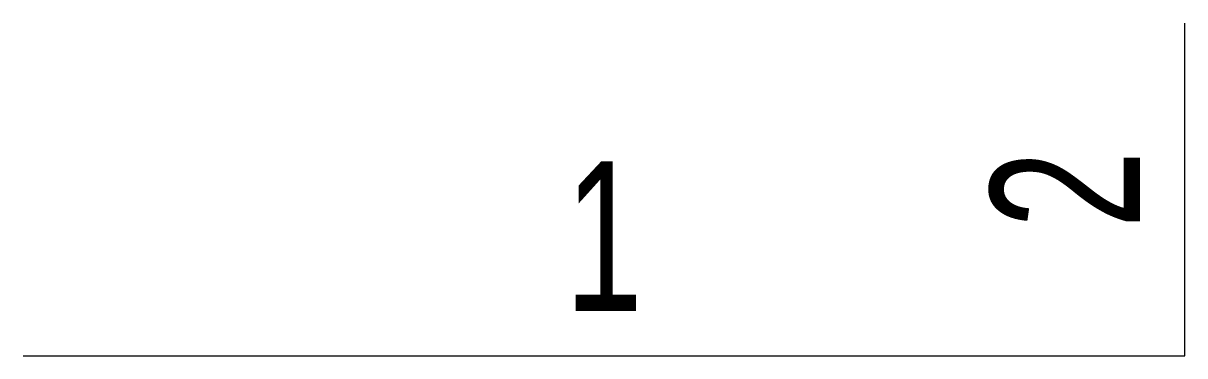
# Model space of a CAD drawing. Extents: x 3851.7 to 3865.7, y 4318 to 4322.
import ezdxf
from ezdxf.enums import TextEntityAlignment as Align

# ---------------------------------------------------------------- set-up
doc = ezdxf.new("R2010")
doc.units = 0
doc.header["$MEASUREMENT"] = 0
doc.layers.add('1', color=1, linetype='Continuous')
doc.layers.add('3', color=3, linetype='Continuous')
doc.styles.add('2', font='vn_vni.shx', dxfattribs={"width": 0.7, "height": 1.8})

msp = doc.modelspace()

# ---------------------------------------------------------------- linework, layer by layer
at = {"layer": '3'}
for p, q in [((3865.659, 4318.029), (3865.659, 4322.029)), ((3851.67, 4318.029), (3865.659, 4318.029))]:
    msp.add_line(p, q, dxfattribs=at)

# ---------------------------------------------------------------- texts
at = {"layer": '1', "style": '2', "width": 0.7}
msp.add_attdef('1', text='0', height=1.8, dxfattribs=at).set_placement((3858.665, 4318.029), align=Align.BOTTOM_CENTER)
msp.add_attdef('2', text='', height=1.8, rotation=90, dxfattribs=at).set_placement((3865.659, 4320.029), align=Align.BOTTOM_CENTER)

doc.saveas('drawing.dxf')
